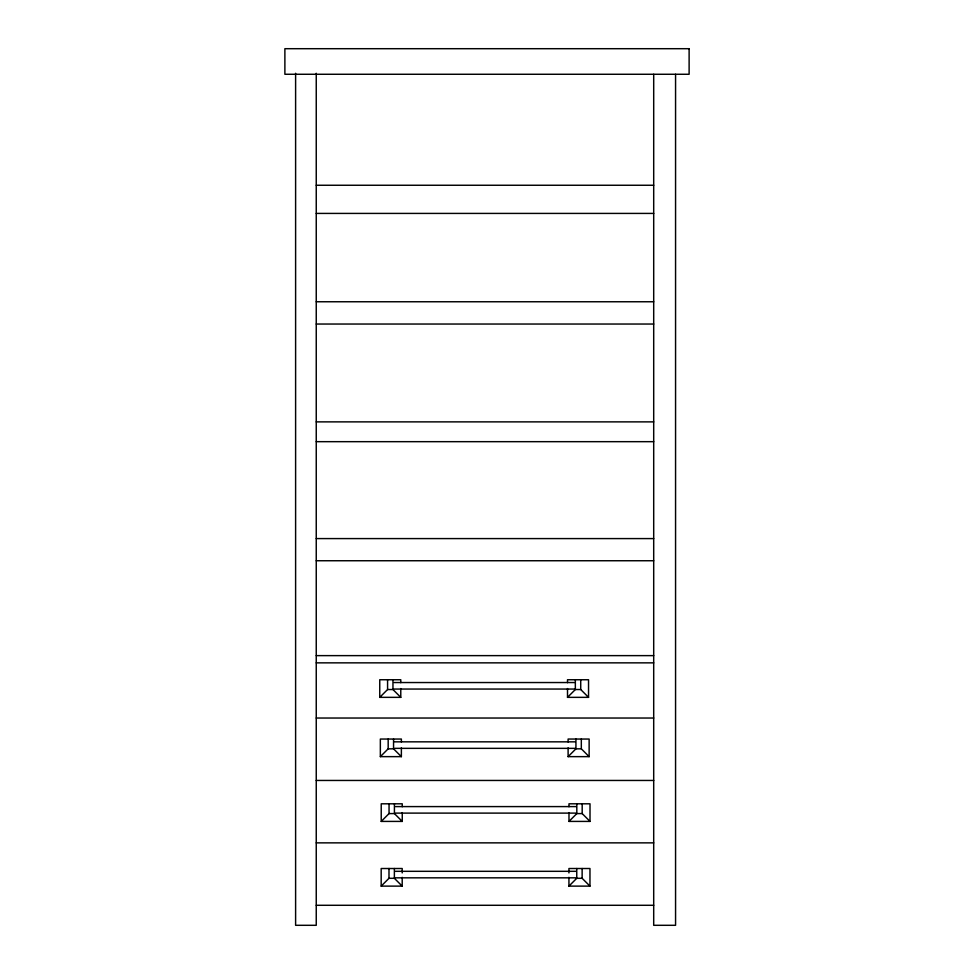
<?xml version="1.0" encoding="UTF-8"?>
<svg xmlns="http://www.w3.org/2000/svg" width="974" height="974" viewBox="0 0 974 974"><rect width="100%" height="100%" fill="white"/><g stroke="black" fill="none" stroke-linecap="round" stroke-linejoin="round"><path stroke-width="1.46" d="M400.777 682.677L400.777 679.742L379.75 679.742L379.75 697.347L387.579 689.531L387.579 679.742M401.373 741.981L401.373 739.047L380.347 739.047L380.347 756.64L388.176 748.823L388.176 739.047M402.25 806.74L402.25 803.806L381.224 803.806L381.224 821.411L389.052 813.582L389.052 803.806M567.513 688.545L567.513 697.347L575.342 689.531L575.342 679.742M402.201 872.923L402.201 868.516L381.175 868.516L381.175 886.121L388.991 878.304L388.991 868.516M568.11 747.849L568.11 756.64L575.938 748.823L575.938 739.047M568.986 812.608L568.986 821.411L576.815 813.582L576.815 803.806M568.938 877.318L568.938 886.121L576.754 878.304L576.754 868.516M316.246 185.255L653.7 185.255M316.246 213.416L653.7 213.416M316.246 301.757L653.7 301.757M316.246 324.038L653.7 324.038M316.246 421.876L653.7 421.876M316.246 441.672L653.7 441.672M316.246 538.585L653.7 538.585M316.246 560.744L653.7 560.744M316.246 655.624L653.7 655.624M316.246 662.856L653.7 662.856M394.044 682.543L574.514 682.543M394.044 689.056L574.514 689.056M387.579 689.531L392.96 689.531L400.777 697.347L400.777 688.545M575.342 689.531L580.723 689.531L588.539 697.347L588.539 679.742L567.513 679.742L567.513 682.677M379.75 697.347L400.777 697.347M567.513 697.347L588.539 697.347M316.246 718.033L653.7 718.033M394.64 741.835L575.11 741.835M394.64 748.349L575.11 748.349M388.176 748.823L393.557 748.823L401.373 756.64L401.373 747.849M575.938 748.823L581.32 748.823L589.136 756.64L589.136 739.047L568.11 739.047L568.11 741.981M380.347 756.64L401.373 756.64M568.11 756.64L589.136 756.64M316.246 780.454L653.7 780.454M395.505 806.594L575.987 806.594M395.505 813.107L575.987 813.107M389.052 813.582L394.421 813.582L402.25 821.411L402.25 812.608M576.815 813.582L582.184 813.582L590.013 821.411L590.013 803.806L568.986 803.806L568.986 806.74M381.224 821.411L402.25 821.411M568.986 821.411L590.013 821.411M316.246 842.863L653.7 842.863M395.456 871.316L575.926 871.316M395.456 877.83L575.926 877.83M388.991 878.304L394.373 878.304L402.201 886.121L402.201 877.318M576.754 878.304L582.135 878.304L589.964 886.121L589.964 868.516L568.938 868.516L568.938 872.923M381.175 886.121L402.201 886.121M568.938 886.121L589.964 886.121M316.246 905.284L653.7 905.284M675.566 74.267L675.566 925.3L653.7 925.3L653.7 74.267M582.184 803.806L582.184 813.582M582.135 868.516L582.135 878.304M581.32 739.047L581.32 748.823M580.723 679.742L580.723 689.531M394.421 803.806L394.421 813.582M394.373 868.516L394.373 878.304M393.557 739.047L393.557 748.823M392.96 679.742L392.96 689.531M316.246 73.281L316.246 925.3L295.609 925.3L295.609 73.281M689.117 48.7L284.883 48.7L284.883 74.267L689.117 74.267L689.117 48.7"/></g></svg>
